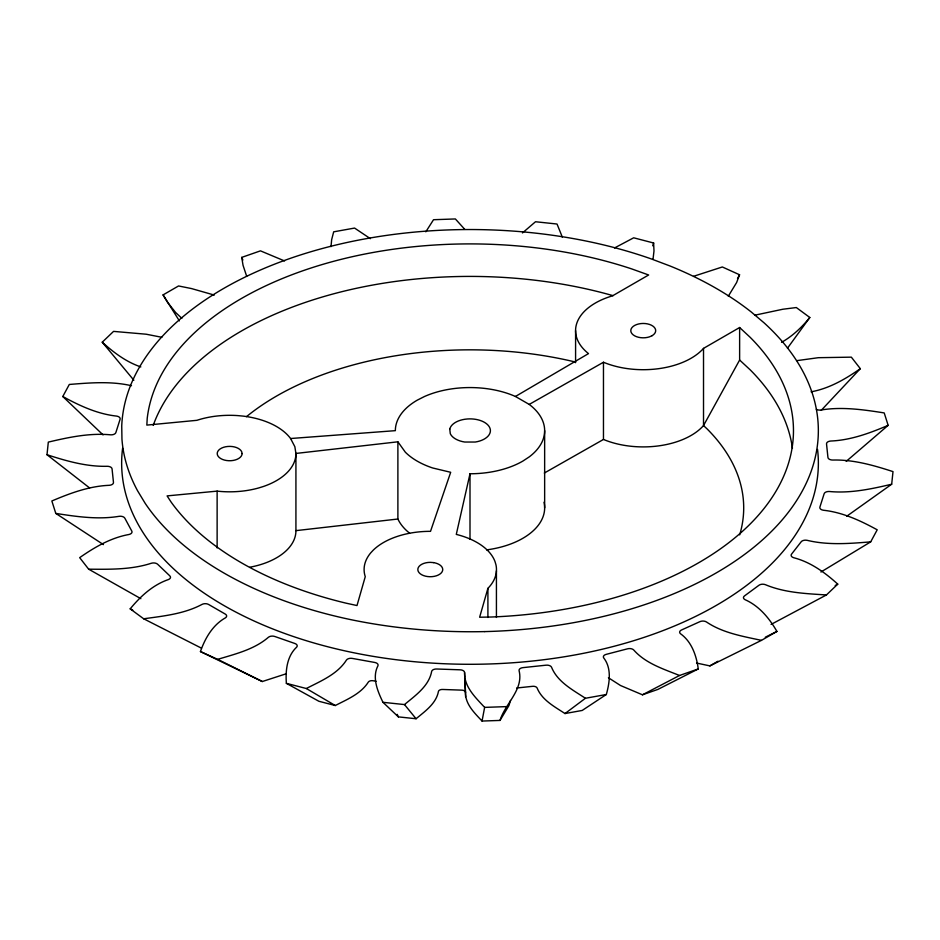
<?xml version="1.0" encoding="UTF-8"?>
<svg xmlns="http://www.w3.org/2000/svg" width="940" height="940" viewBox="0 0 940 940"><rect width="100%" height="100%" fill="white"/><g stroke="black" fill="none" stroke-linecap="round" stroke-linejoin="round"><path stroke-width="1.41" d="M331.009 246.633L331.656 239.688L333.677 231.828L354.568 228.067L370.395 238.678M89.606 487.954L47 454.725L48.316 442.106C68.632 437.312 89.57 432.823 110.544 434.821A4.747 2.738 0 0 0 115.89 432.482L120.062 419.358A4.747 2.738 0 0 0 116.501 416.079C97.337 413.988 79.512 405.68 62.792 396.515L69.302 384.46C89.935 382.803 111.132 381.005 131.494 385.717M846.67 516.283L891.684 484.218L893 471.61C873.554 465.3 853.379 459.484 832.746 460.048A4.747 2.738 0 0 1 827.928 457.345L826.542 444.032A4.747 2.738 0 0 1 830.76 441.024C850.77 440.214 869.9 433.117 888.147 425.338L884.211 412.919C863.366 409.664 841.934 406.527 820.914 410.016A4.747 2.738 0 0 1 816.331 409.288M653.018 259.276L653.993 250.945L653.629 243.002L633.678 237.808L614.513 247.972M510.49 700.453L508.928 705.599L500.01 720.428L482.044 721.05L484.629 707.385C475.687 697.727 464.019 686.811 464.595 672.593A4.747 2.738 0 0 0 459.919 669.809L436.865 669.01A4.747 2.738 0 0 0 431.648 671.442C428.946 686.177 415.269 695.565 404.494 704.577L382.968 702.309C377.645 691.323 371.817 677.576 377.939 665.767A4.747 2.738 0 0 0 374.555 662.418L352.5 658.447A4.747 2.738 0 0 0 346.425 660.091C337.389 674.309 320.728 681.065 306.322 688.515L286.371 683.333C285.419 670.737 286.865 656.249 296.641 647.155A4.747 2.738 0 0 0 294.737 643.442L274.974 636.545A4.747 2.738 0 0 0 268.382 637.297C254.2 649.552 235.212 654.029 217.669 659.351L200.443 651.561C205.073 638.236 212.757 624.947 225.412 617.85A4.747 2.738 0 0 0 225.107 613.985L208.774 604.561A4.747 2.738 0 0 0 202.065 604.385C184.181 613.938 163.478 616.053 143.679 618.79L130.19 608.85C140.412 596.395 152.891 584.88 168.389 579.569A4.747 2.738 0 0 0 169.705 575.762L157.755 564.353A4.747 2.738 0 0 0 151.317 563.26C131.177 569.805 109.592 569.358 88.654 569.182L79.677 557.655C94.54 547.233 110.814 537.774 128.909 534.508A4.747 2.738 0 0 0 131.753 531.006L124.879 518.269A4.747 2.738 0 0 0 119.086 516.319C98.066 519.797 76.633 516.659 55.789 513.404L51.853 500.985C70.1 493.206 89.23 486.121 109.24 485.31A4.747 2.738 0 0 0 113.458 482.291L112.072 468.99A4.747 2.738 0 0 0 107.254 466.287C86.621 466.839 66.446 461.023 47 454.725M470 473.76L456.288 534.402A66.188 38.211 0 0 1 495.063 561.721L495.944 564.74A66.188 38.211 0 0 1 487.907 588.346L479.635 617.227L491.162 617.016A323.478 186.755 0 0 0 750.132 337.284L739.627 327.52L703.519 348.376A67.656 39.057 0 0 1 603.468 362.241L529.22 404.423A74.648 43.099 0 0 1 529.22 456.899L522.781 461.129A74.648 43.099 0 0 1 470 473.76L470 539.302M516.624 688.01L532.439 686.341A3.901 2.256 0 0 1 537.128 688.033C542.039 700.136 554.624 706.716 565.011 713.554L582.201 710.452L606.323 694.507C609.625 682.698 611.823 668.258 603.692 657.883A4.747 2.738 0 0 1 606.347 654.322L627.415 648.847A4.747 2.738 0 0 1 633.795 650.057C645.58 663.417 663.464 669.022 679.526 675.484L698.255 668.951C696.516 655.791 691.746 641.761 680.513 633.748A4.747 2.738 0 0 1 681.629 629.929L699.807 621.704A4.747 2.738 0 0 1 706.504 621.998C722.719 632.961 742.659 636.286 761.447 640.363L776.922 631.433C769.414 618.356 759.191 605.924 745.103 599.708A4.747 2.738 0 0 1 744.598 595.843L758.839 585.35A4.747 2.738 0 0 1 765.466 584.704C784.653 592.776 805.921 593.634 826.436 594.949L837.752 584.139C825.05 572.589 810.562 562.061 793.712 557.726A4.747 2.738 0 0 1 791.621 554.048L801.091 541.887A4.747 2.738 0 0 1 807.26 540.347C827.999 545.365 849.643 543.579 870.698 541.863L877.208 529.808C860.488 520.654 842.663 512.335 823.499 510.255A4.747 2.738 0 0 1 819.939 506.966L824.11 493.853A4.747 2.738 0 0 1 829.456 491.503C850.43 493.5 871.368 489.012 891.684 484.218M652.689 245.775L653.629 243.002M693.544 276.313L722.331 266.972L739.557 274.762L736.619 282.529L728.289 296.229M500.01 720.428C505.109 703.637 523.815 689.678 519.091 670.69A4.747 2.738 0 0 1 523.157 667.611L545.87 665.203A4.747 2.738 0 0 1 551.557 667.259C557.526 681.97 572.812 689.96 585.432 698.267L606.323 694.507M425.82 231.804L433.528 219.713L455.371 218.95L464.689 229.278M737.512 278.628L739.557 274.762M739.627 327.52L739.627 360.032L703.519 425.573A67.656 39.057 0 0 1 603.468 439.45L544.319 473.043M787.473 348.188L809.81 317.485L796.321 307.545L782.867 309.237L754.761 315.206M809.81 317.485C801.879 327.249 792.573 336.144 781.551 342.336M821.29 410.275L860.323 368.668L851.346 357.153L818.341 357.694L796.944 360.631M522.452 232.944L535.506 221.746L557.032 224.025L562.355 237.174M133.856 380.218L102.248 342.195L113.564 331.385L146.217 334.217L161.845 337.296M846.188 461.399L888.147 425.338M382.968 702.309L398.372 716.879L416.079 718.748C424.951 711.322 436.207 703.602 438.428 691.476A3.901 2.256 0 0 1 442.728 689.466L461.704 690.136A3.901 2.256 0 0 1 465.547 692.428C465.077 704.119 474.677 713.107 482.044 721.05M565.011 713.554L585.432 698.267M860.323 368.668C845.459 379.102 829.186 388.549 811.091 391.815M820.937 572.014L870.698 541.863M515.437 396.469L588.499 353.605A67.656 39.057 0 0 1 612.516 295.841L648.635 274.985L631.739 268.922A323.478 186.755 0 0 0 147.216 418.441L146.84 425.103L196.883 420.321A66.258 38.258 0 0 1 237.855 415.609L243.096 416.103A66.258 38.258 0 0 1 290.578 438.522L395.352 430.661A74.648 43.099 0 0 1 417.219 400.181L424.563 396.469A74.648 43.099 0 0 1 515.437 396.469L529.22 404.423M181.843 318.331L175.651 312.527L167.614 302.398L163.078 294.901L178.553 285.96L191.549 288.58L214.297 295.078M696.552 663.041L709.876 665.896L717.984 661.22M835.202 585.526L837.752 584.139M771.082 624.407L826.436 594.949M608.415 677.752L620.541 685.53L642.455 694.801L679.526 675.484M698.255 668.951L657.859 689.42L642.455 694.801M765.278 637.238L776.922 631.433M709.876 665.896L761.447 640.363M286.371 683.333L318.872 701.264L335.286 705.529C347.142 699.395 360.854 693.837 368.292 682.135A3.901 2.256 0 0 1 373.298 680.783L376.082 681.277M286.019 673.839L262.319 681.524L200.443 651.561M246.656 276.231L243.037 265.291L241.745 257.384L260.474 250.851L284.585 260.956M397.89 441.812L295.924 453.444A66.258 38.258 0 0 1 263.235 486.544L258.559 487.989A66.258 38.258 0 0 1 217.128 491.127L167.085 495.897L171.15 502.125A323.478 186.755 0 0 0 346.214 603.198L357 605.548L365.261 576.655A66.188 38.211 0 0 1 370.783 552.802L373.298 550.111A66.188 38.211 0 0 1 430.52 531.335L450.683 472.291L432.67 467.979A74.648 43.099 0 0 1 405.352 452.211L397.89 441.812L397.89 519.021A74.648 43.099 0 0 0 409.605 533.192M249.934 567.196A66.258 38.258 0 0 0 295.924 530.642L397.89 519.021M484.629 707.385L506.472 706.621M140.835 366.917C126.219 361.994 113.576 352.453 102.248 342.195M217.669 659.351L262.319 681.524M143.679 618.79L201.418 648.142M130.19 608.85L132.752 610.166M88.654 569.182L140.859 598.674M306.322 688.515L335.286 705.529M55.789 513.404L103.435 544.613M739.627 360.032L750.132 369.784A323.478 186.755 0 0 1 792.443 448.239M62.792 396.515L103.059 434.903M404.494 704.577L416.079 718.748M290.578 438.522L294.843 446.676L295.924 453.444L295.924 530.642M163.078 294.901L179.376 320.893M397.173 714.353L398.372 716.879M241.745 257.384L242.896 260.051M464.677 677.952L465.617 696.834M464.595 672.593L464.795 676.847M464.936 679.679L465.547 692.428M703.519 348.376L703.519 425.573L707.033 428.852A273.704 158.026 0 0 1 739.674 534.872M603.468 362.241L603.468 439.45M575.586 330.645L575.586 362.687M544.648 430.661L544.648 507.859M496.426 570.839L496.426 617.451M487.907 588.346L487.907 617.474M217.128 491.127L217.128 547.938M246.48 416.655A273.704 158.026 0 0 1 574.74 361.865M544.013 502.23A74.648 43.099 0 0 1 486.615 549.877M153.208 425.397A323.478 186.755 0 0 1 613.068 295.665M817.542 449.402A348.352 201.125 0 0 1 469.037 664.286A348.352 201.125 0 0 1 122.6 448.286M449.767 429.122L450.295 433.704A20.398 11.785 0 0 0 464.724 442.035L475.276 442.035A20.398 11.785 0 0 0 489.705 433.704L490.234 432.2A20.398 11.785 0 0 0 467.333 418.981L464.724 419.275A20.398 11.785 0 0 0 450.295 427.606L449.767 429.122M652.031 335.721L649.458 336.861A12.443 7.179 0 0 1 630.846 331.268A12.443 7.179 0 0 1 647.495 323.889A12.443 7.179 0 0 1 652.031 335.721M484.735 631.598C439.709 632.585 394.541 628.743 350.432 619.566A348.352 201.125 0 0 1 145.16 503.311L137.628 490.88A348.352 201.125 0 0 1 121.953 439.168L121.742 426.008A348.352 201.125 0 0 1 651.103 258.853L670.185 266.055A348.352 201.125 0 0 1 751.201 311.951L764.044 322.82A348.352 201.125 0 0 1 484.735 631.598M433.505 562.602L430.285 562.355A12.443 7.179 0 0 0 419.005 572.577A12.443 7.179 0 0 0 439.814 574.164A12.443 7.179 0 0 0 433.505 562.602M242.097 453.562L241.674 451.705A12.443 7.179 0 0 0 221.664 448.063A12.443 7.179 0 0 0 224.401 460.071A12.443 7.179 0 0 0 242.097 453.562"/></g></svg>
